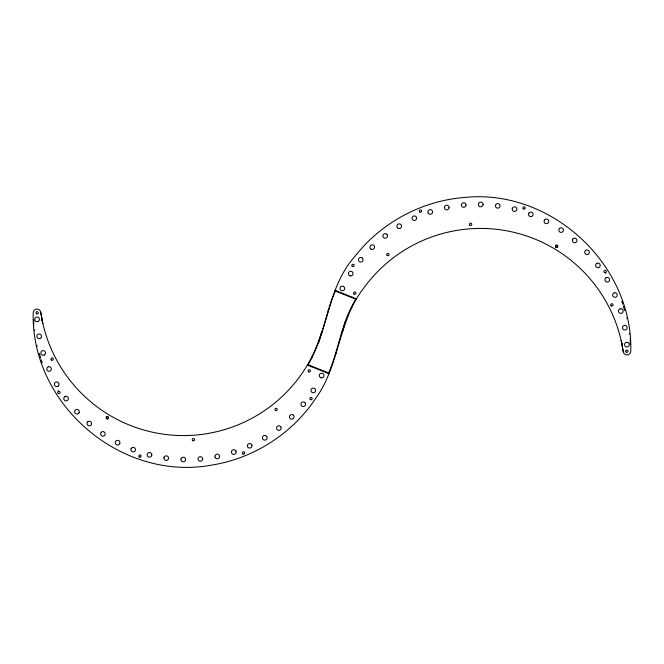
<?xml version="1.0" encoding="UTF-8"?>
<svg xmlns="http://www.w3.org/2000/svg" width="664" height="664" viewBox="0 0 664 664"><rect width="100%" height="100%" fill="white"/><g stroke="black" fill="none" stroke-linecap="round" stroke-linejoin="round"><path stroke-width="1" d="M335.32 291.048L331.676 300.194L322.173 331.958L321.559 332C317.259 347.587 309.972 362.212 300.651 375.384A144.196 144.196 0 0 1 40.869 312.885A3.835 3.835 0 0 0 36.976 309.109A3.835 3.835 0 0 0 33.2 313.01C30.967 405.057 121.67 482.097 212.148 465.007C254.055 458.268 292.525 433.451 315.923 398.035C339.719 365.059 338.217 320.861 363.349 288.616A144.196 144.196 0 0 1 623.131 351.115A3.835 3.835 0 0 0 627.024 354.891A3.835 3.835 0 0 0 630.8 350.99C633.016 264.181 550.821 188.319 464.468 197.474C422.146 200.735 381.767 222.307 355.531 255.673C327.551 286.474 328.099 330.132 308.171 364.768M328.68 372.952C338.93 348.824 341.653 321.716 355.829 299.232M322.173 332L318.313 343.778L317.766 343.587M336.706 291.596L336.905 291.106M311.781 366.785L311.98 366.287M352.02 297.713L352.219 297.215M327.095 372.894L327.294 372.404M341.894 332L342.441 332L345.687 320.222L346.234 320.413M58.017 390.947L58.44 390.772M605.56 273.228L605.983 273.053M41.575 362.909L42.131 362.718L41.292 359.921M622.425 301.091L621.869 301.282L622.707 304.079M42.28 323.509L42.853 323.376L40.869 312.885M621.72 340.491L621.147 340.624L623.131 351.115M36.935 345.936L37.508 345.819M626.492 318.18L627.065 318.064M34.304 330.157L34.885 330.083M629.115 333.917L629.696 333.843M33.739 325.7L33.789 319.94M630.26 338.3L630.211 344.06M556.341 247.381C560.208 247.033 554.963 243.007 555.635 246.834M107.659 416.618C103.791 416.967 109.037 420.993 108.365 417.166M327.875 310.586L328.439 310.752M335.561 353.248L336.125 353.414M331.12 299.995L331.676 300.194M332.324 363.806L332.88 364.005M334.996 290.292L356.659 298.941M334.781 290.832L356.377 299.447M307.623 364.553L329.219 373.168M307.341 365.059L329.004 373.707M347.181 316.28L347.72 316.504M316.28 347.496L316.819 347.72M351.712 306.56L352.235 306.834M311.765 357.166L312.287 357.439M623.264 305.946L624.658 310.611M39.342 353.389L40.736 358.054M622.234 343.246L622.583 345.089M41.417 318.911L41.766 320.753M151.815 454.84L151.732 455.446A2.349 2.349 0 0 1 148.861 457.106A2.349 2.349 0 0 1 147.2 454.234L147.441 453.67A2.349 2.349 0 0 1 151.815 454.84M163.966 457.537L163.892 458.143A2.349 2.349 0 0 0 168.498 458.758L168.581 458.143A2.349 2.349 0 0 0 163.966 457.537M181.006 458.924L180.923 459.529A2.349 2.349 0 0 0 183.272 461.878A2.349 2.349 0 0 0 185.613 459.529L185.538 458.924A2.349 2.349 0 0 0 181.006 458.924M483.077 204.47L482.994 205.076A2.349 2.349 0 0 1 478.462 205.076L478.387 204.47A2.349 2.349 0 0 1 480.728 202.122A2.349 2.349 0 0 1 483.077 204.47M495.502 205.242L495.419 205.857A2.349 2.349 0 0 0 500.034 206.462L500.108 205.857A2.349 2.349 0 0 0 495.502 205.242M512.268 208.554L512.185 209.16A2.349 2.349 0 0 0 516.559 210.33L516.799 209.766A2.349 2.349 0 0 0 515.139 206.894A2.349 2.349 0 0 0 512.268 208.554M119.869 443.245L119.628 443.809A2.349 2.349 0 0 1 116.424 444.664A2.349 2.349 0 0 1 115.569 441.46L115.943 440.979A2.349 2.349 0 0 1 119.869 443.245M131.157 448.474L130.924 449.038A2.349 2.349 0 0 0 135.215 450.814L135.456 450.25A2.349 2.349 0 0 0 131.157 448.474M528.785 213.186L528.544 213.75A2.349 2.349 0 0 0 532.843 215.526L533.076 214.962A2.349 2.349 0 0 0 528.785 213.186M544.372 220.191L544.131 220.755A2.349 2.349 0 0 0 548.057 223.021L548.431 222.54A2.349 2.349 0 0 0 547.576 219.336A2.349 2.349 0 0 0 544.372 220.191M79.008 412.892L78.634 413.382A2.349 2.349 0 0 1 75.314 413.382A2.349 2.349 0 0 1 75.314 410.061L75.804 409.688A2.349 2.349 0 0 1 79.008 412.892M87.656 421.889L87.283 422.379A2.349 2.349 0 0 0 90.968 425.209L91.341 424.719A2.349 2.349 0 0 0 87.656 421.889M101.252 432.239L100.878 432.729A2.349 2.349 0 0 0 104.572 435.559L104.945 435.069A2.349 2.349 0 0 0 101.252 432.239M559.428 228.441L559.055 228.931A2.349 2.349 0 0 0 562.748 231.761L563.122 231.271A2.349 2.349 0 0 0 559.428 228.441M573.032 238.791L572.659 239.281A2.349 2.349 0 0 0 576.344 242.111L576.717 241.621A2.349 2.349 0 0 0 573.032 238.791M585.366 250.618L584.992 251.108A2.349 2.349 0 0 0 588.196 254.312L588.686 253.938A2.349 2.349 0 0 0 588.686 250.618A2.349 2.349 0 0 0 585.366 250.618M58.374 385.917L57.892 386.29A2.349 2.349 0 0 1 54.689 385.427A2.349 2.349 0 0 1 55.544 382.223L56.116 381.991A2.349 2.349 0 0 1 58.374 385.917M64.889 396.532L64.408 396.906A2.349 2.349 0 0 0 67.238 400.599L67.72 400.226A2.349 2.349 0 0 0 64.889 396.532M596.762 263.401L596.28 263.774A2.349 2.349 0 0 0 599.111 267.467L599.592 267.094A2.349 2.349 0 0 0 596.762 263.401M606.107 277.71L605.626 278.083A2.349 2.349 0 0 0 607.884 282.009L608.456 281.777A2.349 2.349 0 0 0 609.311 278.573A2.349 2.349 0 0 0 606.107 277.71M48.455 366.711L47.891 366.943A2.349 2.349 0 0 0 49.667 371.242L50.232 371.01A2.349 2.349 0 0 0 48.455 366.711M614.333 292.758L613.768 292.99A2.349 2.349 0 0 0 615.545 297.289L616.109 297.057A2.349 2.349 0 0 0 614.333 292.758M44.314 354.991L43.741 355.207A2.349 2.349 0 0 1 40.894 352.459A2.349 2.349 0 0 1 44.579 351.04A2.349 2.349 0 0 1 44.314 354.991M620.259 308.793L619.686 309.009A2.349 2.349 0 0 0 619.421 312.96A2.349 2.349 0 0 0 623.106 311.541A2.349 2.349 0 0 0 620.259 308.793M40.064 338.482L39.475 338.64A2.349 2.349 0 0 1 36.952 335.594A2.349 2.349 0 0 1 40.778 334.59A2.349 2.349 0 0 1 40.064 338.482M624.525 325.36L623.936 325.518A2.349 2.349 0 0 0 623.222 329.41A2.349 2.349 0 0 0 627.048 328.406A2.349 2.349 0 0 0 624.525 325.36M37.69 321.617L37.084 321.7A2.349 2.349 0 0 1 34.96 318.363A2.349 2.349 0 0 1 38.886 317.849A2.349 2.349 0 0 1 37.69 321.617M626.916 342.3L626.31 342.383A2.349 2.349 0 0 0 625.114 346.151A2.349 2.349 0 0 0 629.04 345.637A2.349 2.349 0 0 0 626.916 342.3M350.111 275.859L349.546 275.626A2.349 2.349 0 0 1 348.691 272.423A2.349 2.349 0 0 1 351.895 271.568L352.376 271.933A2.349 2.349 0 0 1 350.111 275.859M343.512 286.458L342.948 286.226A2.349 2.349 0 0 0 340.026 288.898A2.349 2.349 0 0 0 343.686 290.409A2.349 2.349 0 0 0 343.512 286.458M321.052 377.774L320.488 377.542A2.349 2.349 0 0 1 320.314 373.591A2.349 2.349 0 0 1 323.974 375.102A2.349 2.349 0 0 1 321.052 377.774M314.454 388.374L313.889 388.141A2.349 2.349 0 0 0 311.623 392.067L312.105 392.432A2.349 2.349 0 0 0 315.309 391.577A2.349 2.349 0 0 0 314.454 388.374M371.093 249.166L370.612 248.792A2.349 2.349 0 0 1 370.612 245.472A2.349 2.349 0 0 1 373.923 245.472L374.297 245.962A2.349 2.349 0 0 1 371.093 249.166M362.395 258.088L361.913 257.715A2.349 2.349 0 0 0 359.083 261.409L359.564 261.782A2.349 2.349 0 0 0 362.395 258.088M304.917 402.591L304.436 402.218A2.349 2.349 0 0 0 301.605 405.911L302.087 406.285A2.349 2.349 0 0 0 304.917 402.591M293.388 415.207L292.907 414.834A2.349 2.349 0 0 0 289.703 418.038L290.077 418.527A2.349 2.349 0 0 0 293.388 418.527A2.349 2.349 0 0 0 293.388 415.207M397.578 227.885L397.205 227.395A2.349 2.349 0 0 1 398.06 224.191A2.349 2.349 0 0 1 401.263 225.046L401.504 225.619A2.349 2.349 0 0 1 397.578 227.885M387.187 234.741L386.813 234.251A2.349 2.349 0 0 0 383.12 237.081L383.493 237.571A2.349 2.349 0 0 0 387.187 234.741M280.88 426.919L280.507 426.429A2.349 2.349 0 0 0 276.813 429.259L277.187 429.749A2.349 2.349 0 0 0 280.88 426.919M266.795 436.605L266.422 436.115A2.349 2.349 0 0 0 262.496 438.381L262.736 438.954A2.349 2.349 0 0 0 265.94 439.809A2.349 2.349 0 0 0 266.795 436.605M428.197 213.119L427.965 212.555A2.349 2.349 0 0 1 430.637 209.633A2.349 2.349 0 0 1 432.148 213.293A2.349 2.349 0 0 1 428.197 213.119M416.594 217.593L416.353 217.028A2.349 2.349 0 0 0 412.062 218.805L412.294 219.369A2.349 2.349 0 0 0 416.594 217.593M251.938 445.195L251.706 444.631A2.349 2.349 0 0 0 247.406 446.407L247.647 446.972A2.349 2.349 0 0 0 251.938 445.195M236.035 451.445L235.803 450.881A2.349 2.349 0 0 0 231.852 450.707A2.349 2.349 0 0 0 233.363 454.367A2.349 2.349 0 0 0 236.035 451.445M465.995 205.035L465.912 204.429A2.349 2.349 0 0 0 461.306 205.035L461.38 205.641A2.349 2.349 0 0 0 465.995 205.035M449.088 207.533L449.005 206.927A2.349 2.349 0 0 0 445.237 205.74A2.349 2.349 0 0 0 445.751 209.666A2.349 2.349 0 0 0 449.088 207.533M214.995 457.073L214.912 456.467A2.349 2.349 0 0 1 218.248 454.334A2.349 2.349 0 0 1 218.763 458.26A2.349 2.349 0 0 1 214.995 457.073M202.694 458.965L202.62 458.359A2.349 2.349 0 0 0 198.005 458.965L198.088 459.571A2.349 2.349 0 0 0 202.694 458.965M604.514 272.539A1.17 1.17 0 0 0 606.274 271.526A1.17 1.17 0 0 0 604.514 270.505A1.17 1.17 0 0 0 604.514 272.539M419.864 212.073A1.17 1.17 0 0 0 421.623 211.052A1.17 1.17 0 0 0 419.864 210.04A1.17 1.17 0 0 0 419.864 212.073M352.194 266.231A1.17 1.17 0 0 0 354.161 265.708A1.17 1.17 0 0 0 352.725 264.264A1.17 1.17 0 0 0 352.194 266.231M523.249 208.786A1.17 1.17 0 0 0 525.207 208.264A1.17 1.17 0 0 0 523.771 206.828A1.17 1.17 0 0 0 523.249 208.786M308.635 371.823A1.17 1.17 0 0 0 310.453 370.919A1.17 1.17 0 0 0 308.76 369.798A1.17 1.17 0 0 0 308.635 371.823M242.966 453.96A1.17 1.17 0 0 0 244.726 452.948A1.17 1.17 0 0 0 242.966 451.927A1.17 1.17 0 0 0 242.966 453.96M36.578 313.84A1.17 1.17 0 0 0 38.338 312.819A1.17 1.17 0 0 0 36.578 311.806A1.17 1.17 0 0 0 36.578 313.84M139.34 457.056A1.17 1.17 0 0 0 141.1 456.043A1.17 1.17 0 0 0 139.34 455.031A1.17 1.17 0 0 0 139.34 457.056M58.316 393.495A1.17 1.17 0 0 0 60.067 392.474A1.17 1.17 0 0 0 58.316 391.461A1.17 1.17 0 0 0 58.316 393.495M51.543 360.104A1.17 1.17 0 0 0 53.303 359.091A1.17 1.17 0 0 0 51.543 358.079A1.17 1.17 0 0 0 51.543 360.104M106.763 418.768A1.17 1.17 0 0 0 108.522 417.756A1.17 1.17 0 0 0 106.763 416.743A1.17 1.17 0 0 0 106.763 418.768M310.387 399.612A1.17 1.17 0 0 0 312.146 398.599A1.17 1.17 0 0 0 310.387 397.587A1.17 1.17 0 0 0 310.387 399.612M192.792 440.672A1.17 1.17 0 0 0 194.552 439.651A1.17 1.17 0 0 0 192.792 438.638A1.17 1.17 0 0 0 192.792 440.672M275.518 410.476A1.17 1.17 0 0 0 277.278 409.464A1.17 1.17 0 0 0 275.518 408.443A1.17 1.17 0 0 0 275.518 410.476M611.046 305.739A1.17 1.17 0 0 0 613.005 305.216A1.17 1.17 0 0 0 611.569 303.78A1.17 1.17 0 0 0 611.046 305.739M555.818 247.074A1.17 1.17 0 0 0 557.785 246.552A1.17 1.17 0 0 0 556.341 245.116A1.17 1.17 0 0 0 555.818 247.074M626.011 352.011A1.17 1.17 0 0 0 627.97 351.48A1.17 1.17 0 0 0 626.534 350.044A1.17 1.17 0 0 0 626.011 352.011M470.037 225.362A1.17 1.17 0 0 0 471.797 224.349A1.17 1.17 0 0 0 470.037 223.328A1.17 1.17 0 0 0 470.037 225.362M387.062 255.366A1.17 1.17 0 0 0 389.021 254.843A1.17 1.17 0 0 0 387.585 253.407A1.17 1.17 0 0 0 387.062 255.366M354.07 294.127A1.17 1.17 0 0 0 355.887 293.222A1.17 1.17 0 0 0 354.194 292.102A1.17 1.17 0 0 0 354.07 294.127"/></g></svg>
